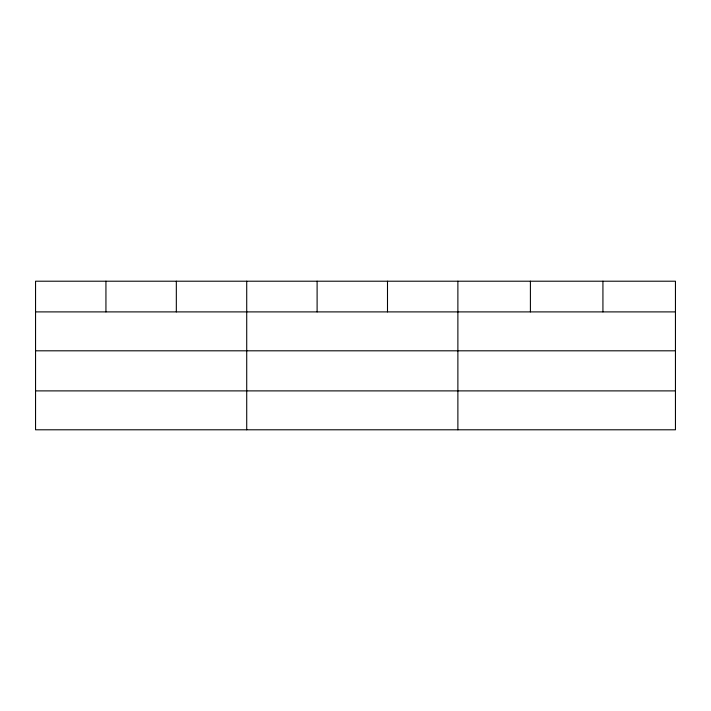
<?xml version="1.0" encoding="UTF-8"?>
<svg xmlns="http://www.w3.org/2000/svg" width="711" height="711" viewBox="0 0 711 711"><rect width="100%" height="100%" fill="white"/><g stroke="black" fill="none" stroke-linecap="round" stroke-linejoin="round"><path stroke-width="1.07" d="M675.45 350.807L675.45 281.209L35.55 281.209L35.55 429.791L675.45 429.791L675.45 350.807L35.55 350.807M35.55 311.898L675.45 311.898M35.55 390.89L675.45 390.89M602.928 281.209L602.928 311.898M530.406 281.209L530.406 311.898M457.884 281.209L457.884 429.791M387.495 281.209L387.495 311.898M317.106 281.209L317.106 311.898M246.717 281.209L246.717 429.791M176.328 281.209L176.328 311.898M105.939 281.209L105.939 311.898"/></g></svg>
